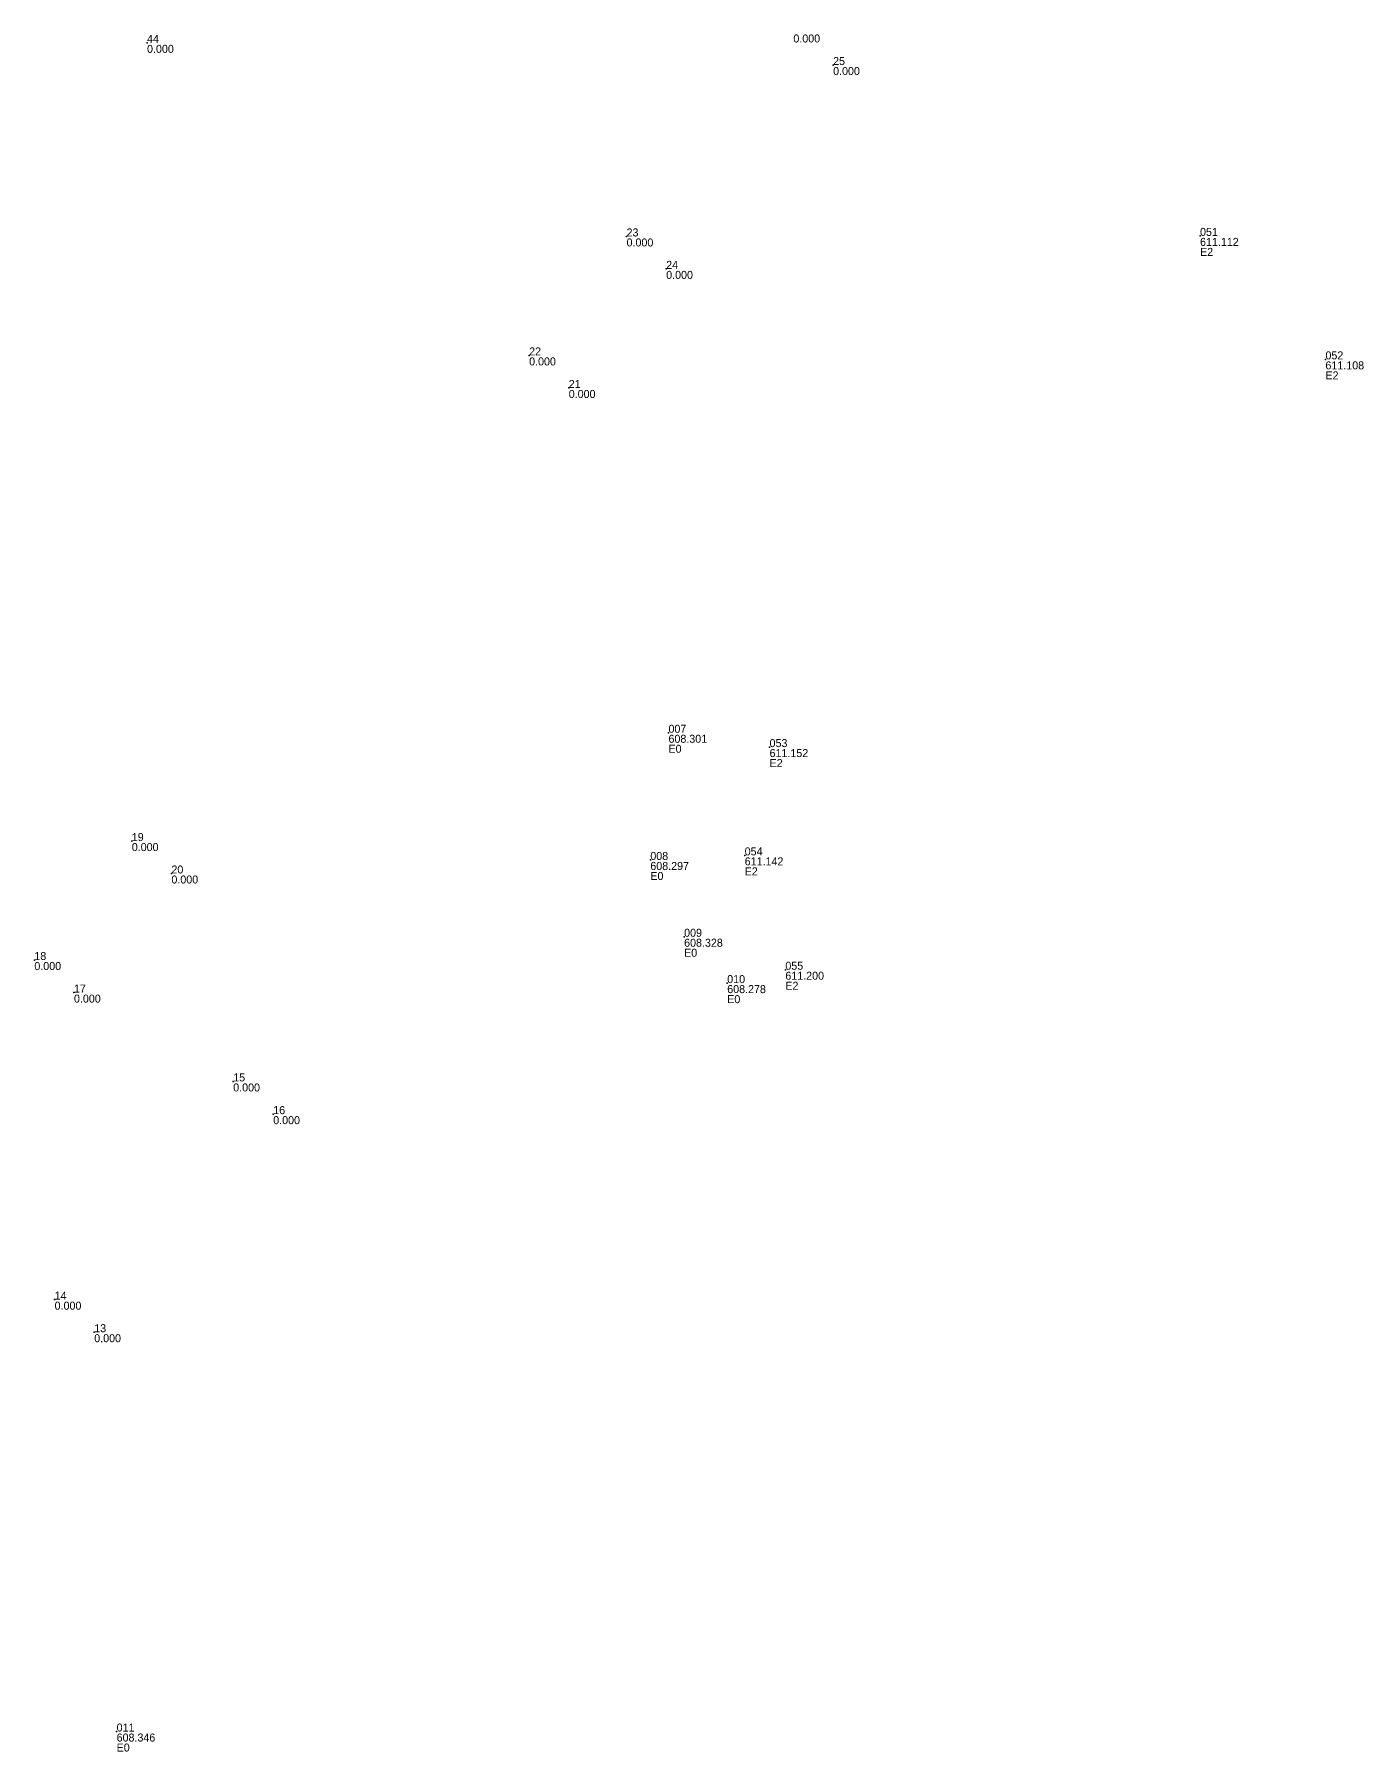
# Model space of a CAD drawing. Header units: metres. Extents: x 7512575.9 to 7512638.6, y 4691701.6 to 4691749.4.
# Drawn here: x 7512607.2 to 7512617.57, y 4691710.45 to 4691723.85 of the extents above; entities that cross this region are included whole.
import ezdxf

# ---------------------------------------------------------------- set-up
doc = ezdxf.new("R2010")
doc.units = ezdxf.units.M
doc.header["$PDSIZE"] = 0.935993
doc.layers.get('0').update_dxf_attribs({"color": 8})
for name, color, linetype in [('PNTDESC', 1, 'Continuous'), ('PNTELEV', 2, 'Continuous'), ('PNTNO', 3, 'Continuous')]:
    doc.layers.add(name, color=color, linetype=linetype)

msp = doc.modelspace()

# ---------------------------------------------------------------- linework, layer by layer
for p in [(7512608.078, 4691723.779), (7512613.429, 4691723.606), (7512611.818, 4691722.269), (7512616.290906, 4691722.273182, 611.111751), (7512612.127, 4691722.016), (7512611.058, 4691721.341), (7512617.268927, 4691721.310111, 611.108088), (7512611.367, 4691721.087), (7512612.144914, 4691718.397668, 608.300911), (7512612.933371, 4691718.286054, 611.152088), (7512607.959, 4691717.553), (7512612.003401, 4691717.405468, 608.297262), (7512612.739308, 4691717.44124, 611.142367), (7512608.268, 4691717.3), (7512612.26691, 4691716.806576, 608.328123), (7512607.199, 4691716.625), (7512613.05641, 4691716.549416, 611.20014), (7512612.603096, 4691716.444962, 608.277773), (7512607.508, 4691716.371), (7512608.75, 4691715.678), (7512609.062, 4691715.423), (7512607.357, 4691713.976), (7512607.666, 4691713.722), (7512607.840716, 4691710.607301, 608.346229)]:
    msp.add_point(p)

# ---------------------------------------------------------------- texts
at = {"layer": 'PNTDESC', "color": 8}
for s, p in [('E2', (7512616.290906, 4691722.117183)), ('E2', (7512617.268927, 4691721.154112)), ('E0', (7512612.144914, 4691718.241669)), ('E2', (7512612.933371, 4691718.130055)), ('E0', (7512612.003401, 4691717.249469)), ('E2', (7512612.739308, 4691717.285241)), ('E0', (7512612.26691, 4691716.650577)), ('E2', (7512613.05641, 4691716.393418)), ('E0', (7512612.603096, 4691716.288963)), ('E0', (7512607.840716, 4691710.451302))]:
    msp.add_text(s, height=0.0624, dxfattribs=at).set_placement(p)
at = {"layer": 'PNTELEV'}
for s, p in [('0.000', (7512608.078, 4691723.701001)), ('0.000', (7512613.119, 4691723.782001)), ('0.000', (7512613.429, 4691723.528001)), ('0.000', (7512611.818, 4691722.191001)), ('611.112', (7512616.290906, 4691722.195183)), ('0.000', (7512612.127, 4691721.938001)), ('0.000', (7512611.058, 4691721.263001)), ('611.108', (7512617.268927, 4691721.232111)), ('0.000', (7512611.367, 4691721.009001)), ('608.301', (7512612.144914, 4691718.319669)), ('611.152', (7512612.933371, 4691718.208054)), ('0.000', (7512607.959, 4691717.475001)), ('608.297', (7512612.003401, 4691717.327468)), ('611.142', (7512612.739308, 4691717.363241)), ('0.000', (7512608.268, 4691717.222001)), ('608.328', (7512612.26691, 4691716.728577)), ('0.000', (7512607.199, 4691716.547001)), ('611.200', (7512613.05641, 4691716.471417)), ('608.278', (7512612.603096, 4691716.366963)), ('0.000', (7512607.508, 4691716.293001)), ('0.000', (7512608.75, 4691715.600001)), ('0.000', (7512609.062, 4691715.345001)), ('0.000', (7512607.357, 4691713.898001)), ('0.000', (7512607.666, 4691713.644001)), ('608.346', (7512607.840716, 4691710.529301))]:
    msp.add_text(s, height=0.0624, dxfattribs=at).set_placement(p)
at = {"layer": 'PNTNO', "color": 8}
for s, p in [('44', (7512608.078, 4691723.779)), ('25', (7512613.429, 4691723.606)), ('23', (7512611.818, 4691722.269)), ('051', (7512616.290906, 4691722.273182)), ('24', (7512612.127, 4691722.016)), ('22', (7512611.058, 4691721.341)), ('052', (7512617.268927, 4691721.310111)), ('21', (7512611.367, 4691721.087)), ('007', (7512612.144914, 4691718.397668)), ('053', (7512612.933371, 4691718.286054)), ('19', (7512607.959, 4691717.553)), ('008', (7512612.003401, 4691717.405468)), ('054', (7512612.739308, 4691717.44124)), ('20', (7512608.268, 4691717.3)), ('009', (7512612.26691, 4691716.806576)), ('18', (7512607.199, 4691716.625)), ('010', (7512612.603096, 4691716.444962)), ('055', (7512613.05641, 4691716.549416)), ('17', (7512607.508, 4691716.371)), ('15', (7512608.75, 4691715.678)), ('16', (7512609.062, 4691715.423)), ('14', (7512607.357, 4691713.976)), ('13', (7512607.666, 4691713.722)), ('011', (7512607.840716, 4691710.607301))]:
    msp.add_text(s, height=0.0624, dxfattribs=at).set_placement(p)

doc.saveas('drawing.dxf')
